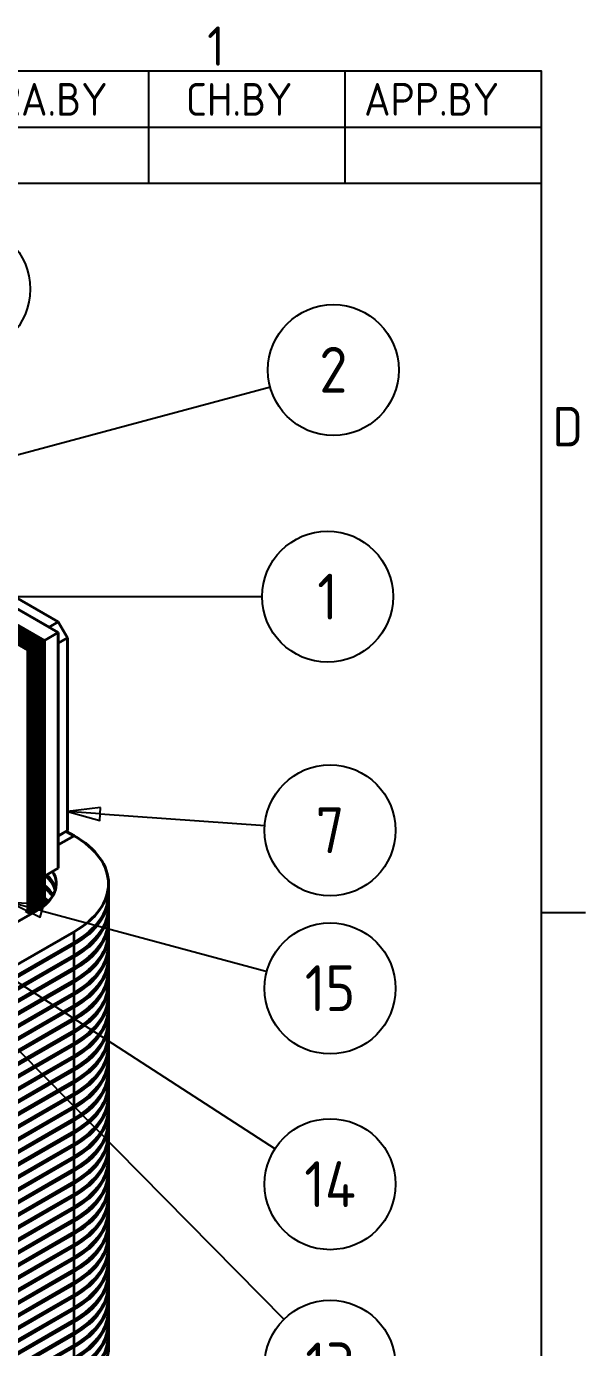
# Model space of a CAD drawing. Header units: millimetres. Extents: x 0 to 630, y 0 to 446.
# Drawn here: x 556 to 620.1, y 284.3 to 435.6 of the extents above; entities that cross this region are included whole.
import ezdxf

# ---------------------------------------------------------------- set-up
doc = ezdxf.new("R2010")
doc.units = ezdxf.units.MM
doc.header["$LTSCALE"] = 1.5
doc.layers.get('0').update_dxf_attribs({"color": 3, "lineweight": 25, "true_color": 0x00ff00})
for name, color, linetype, lineweight, true_color in [('가시적인 것(ISO)', 3, 'Continuous', 40, 0x00ff00), ('가시적인 좁은 것(ISO)', 3, 'Continuous', 35, 0x00ff00), ('기호(ISO)', 5, 'Continuous', 25, 0x0000ff)]:
    doc.layers.add(name, color=color, linetype=linetype, lineweight=lineweight, true_color=true_color)
doc.layers.add('경계(ISO)', color=7, linetype='Continuous', lineweight=25)
doc.styles.add('ISO ProportionalPSTEK', font='isocp.shx')
doc.styles.add('문자 텍스트_PSTEK_POSCO', font='isocp.shx')
doc.styles.add('부품번호텍스트_PSTEK_POSCO', font='isocp.shx')

# ---------------------------------------------------------------- blocks, each defined once
blk = doc.blocks.new('경계 Default Border')
at = {"layer": '경계(ISO)'}
blk.add_line((410, 222.75), (413.4, 222.75), dxfattribs=at)
at = {"layer": '경계(ISO)', "flags": 128}
blk.add_lwpolyline([(10, 10), (10, 287), (410, 287), (410, 10), (10, 10)], dxfattribs=at)
at = {"layer": '경계(ISO)', "color": 2, "true_color": 0xffff00, "char_height": 3, "attachment_point": 7, "style": '문자 텍스트_PSTEK_POSCO'}
for s, insert in [('1', (384.49, 287.4)), ('D', (410.88, 258.35))]:
    blk.add_mtext(s, dxfattribs=dict(at, insert=insert))
blk = doc.blocks.new('리비전 내역')
at = {"layer": '기호(ISO)'}
for p, q in [((258, 287), (410, 287)), ((380, 287), (380, 282.72)), ((395, 287), (395, 282.72)), ((410, 287), (410, 282.72)), ((258, 282.72), (410, 282.72)), ((380, 282.72), (380, 278.44)), ((395, 282.72), (395, 278.44)), ((410, 282.72), (410, 278.44)), ((258, 278.44), (410, 278.44))]:
    blk.add_line(p, q, dxfattribs=at)
at = {"layer": '기호(ISO)', "color": 2, "true_color": 0xffff00, "char_height": 2.5, "attachment_point": 7, "style": 'ISO ProportionalPSTEK'}
for s, insert in [('DRA.BY', (366.48, 283.58)), ('CH.BY', (382.86, 283.58)), ('APP.BY', (396.48, 283.58))]:
    blk.add_mtext(s, dxfattribs=dict(at, insert=insert))
blk = doc.blocks.new('품번기호2')
at = {"layer": '기호(ISO)', "color": 7}
for p, q in [((376.35, 230.78), (373.83, 230.46)), ((376.32, 230.28), (373.83, 230.46)), ((373.83, 230.46), (376.28, 229.78)), ((376.28, 229.78), (376.35, 230.78)), ((376.32, 230.28), (388.91, 229.39))]:
    blk.add_line(p, q, dxfattribs=at)
at = {"layer": '기호(ISO)', "color": 7, "flags": 128}
blk.add_lwpolyline([(376.35, 230.78), (373.83, 230.46), (376.28, 229.78), (376.35, 230.78)], dxfattribs=at)
at = {"layer": '기호(ISO)'}
blk.add_circle((393.88, 229.03), 5, dxfattribs=at)
at = {"layer": '기호(ISO)', "color": 7}
blk.add_solid([(376.35, 230.78), (373.83, 230.46), (376.28, 229.78), (376.35, 230.78)], dxfattribs=at)
at = {"layer": '기호(ISO)', "color": 7, "insert": (393.88, 229.04), "char_height": 3.5, "attachment_point": 5, "style": '부품번호텍스트_PSTEK_POSCO'}
blk.add_mtext('7', dxfattribs=at)
blk = doc.blocks.new('품번기호5')
at = {"layer": '기호(ISO)', "color": 7}
for p, q in [((367.9, 247.37), (365.4, 246.87)), ((367.9, 246.37), (367.9, 247.37)), ((367.9, 246.87), (365.4, 246.87)), ((365.4, 246.87), (367.9, 246.37)), ((367.9, 246.87), (388.69, 246.87))]:
    blk.add_line(p, q, dxfattribs=at)
at = {"layer": '기호(ISO)', "color": 7, "flags": 128}
blk.add_lwpolyline([(367.9, 247.37), (365.4, 246.87), (367.9, 246.37), (367.9, 247.37)], dxfattribs=at)
at = {"layer": '기호(ISO)'}
blk.add_circle((393.69, 246.87), 5, dxfattribs=at)
at = {"layer": '기호(ISO)', "color": 7}
blk.add_solid([(367.9, 247.37), (365.4, 246.87), (367.9, 246.37), (367.9, 247.37)], dxfattribs=at)
at = {"layer": '기호(ISO)', "color": 7, "insert": (393.69, 246.87), "char_height": 3.5, "attachment_point": 5, "style": '부품번호텍스트_PSTEK_POSCO'}
blk.add_mtext('1', dxfattribs=at)
blk = doc.blocks.new('품번기호6')
at = {"layer": '기호(ISO)', "color": 7}
for p, q in [((354.98, 253.68), (389.32, 262.88)), ((354.85, 254.17), (352.57, 253.04)), ((355.11, 253.2), (354.85, 254.17)), ((354.98, 253.68), (352.57, 253.04)), ((352.57, 253.04), (355.11, 253.2))]:
    blk.add_line(p, q, dxfattribs=at)
at = {"layer": '기호(ISO)', "color": 7, "flags": 128}
blk.add_lwpolyline([(354.85, 254.17), (352.57, 253.04), (355.11, 253.2), (354.85, 254.17)], dxfattribs=at)
at = {"layer": '기호(ISO)'}
blk.add_circle((394.13, 264.17), 5, dxfattribs=at)
at = {"layer": '기호(ISO)', "color": 7}
blk.add_solid([(354.85, 254.17), (352.57, 253.04), (355.11, 253.2), (354.85, 254.17)], dxfattribs=at)
at = {"layer": '기호(ISO)', "color": 7, "insert": (394.13, 264.19), "char_height": 3.5, "attachment_point": 5, "style": '부품번호텍스트_PSTEK_POSCO'}
blk.add_mtext('2', dxfattribs=at)
blk = doc.blocks.new('품번기호7')
at = {"layer": '기호(ISO)', "color": 7}
for p, q in [((348.74, 258.69), (361.84, 267.55)), ((348.46, 259.1), (346.67, 257.29)), ((348.74, 258.69), (346.67, 257.29)), ((346.67, 257.29), (349.02, 258.27)), ((349.02, 258.27), (348.46, 259.1))]:
    blk.add_line(p, q, dxfattribs=at)
at = {"layer": '기호(ISO)', "color": 7, "flags": 128}
blk.add_lwpolyline([(348.46, 259.1), (346.67, 257.29), (349.02, 258.27), (348.46, 259.1)], dxfattribs=at)
at = {"layer": '기호(ISO)'}
blk.add_circle((365.97, 270.35), 5, dxfattribs=at)
at = {"layer": '기호(ISO)', "color": 7}
blk.add_solid([(348.46, 259.1), (346.67, 257.29), (349.02, 258.27), (348.46, 259.1)], dxfattribs=at)
at = {"layer": '기호(ISO)', "color": 7, "insert": (365.97, 270.36), "char_height": 3.5, "attachment_point": 5, "style": '부품번호텍스트_PSTEK_POSCO'}
blk.add_mtext('3', dxfattribs=at)
blk = doc.blocks.new('품번기호9')
at = {"layer": '기호(ISO)', "color": 7}
for p, q in [((371.87, 222.88), (369.46, 223.53)), ((372, 223.36), (369.46, 223.53)), ((369.46, 223.53), (371.74, 222.4)), ((371.74, 222.4), (372, 223.36)), ((371.87, 222.88), (389.07, 218.26))]:
    blk.add_line(p, q, dxfattribs=at)
at = {"layer": '기호(ISO)', "color": 7, "flags": 128}
blk.add_lwpolyline([(372, 223.36), (369.46, 223.53), (371.74, 222.4), (372, 223.36)], dxfattribs=at)
at = {"layer": '기호(ISO)'}
blk.add_circle((393.88, 216.96), 5, dxfattribs=at)
at = {"layer": '기호(ISO)', "color": 7}
blk.add_solid([(372, 223.36), (369.46, 223.53), (371.74, 222.4), (372, 223.36)], dxfattribs=at)
at = {"layer": '기호(ISO)', "color": 7, "insert": (393.88, 216.98), "char_height": 3.5, "attachment_point": 5, "style": '부품번호텍스트_PSTEK_POSCO'}
blk.add_mtext('15', dxfattribs=at)
blk = doc.blocks.new('품번기호10')
at = {"layer": '기호(ISO)', "color": 7}
for p, q in [((367.28, 219.2), (365.18, 220.55)), ((367.55, 219.62), (365.18, 220.55)), ((365.18, 220.55), (367.01, 218.78)), ((367.01, 218.78), (367.55, 219.62)), ((367.28, 219.2), (389.69, 204.72))]:
    blk.add_line(p, q, dxfattribs=at)
at = {"layer": '기호(ISO)', "color": 7, "flags": 128}
blk.add_lwpolyline([(367.55, 219.62), (365.18, 220.55), (367.01, 218.78), (367.55, 219.62)], dxfattribs=at)
at = {"layer": '기호(ISO)'}
blk.add_circle((393.88, 202.02), 5, dxfattribs=at)
at = {"layer": '기호(ISO)', "color": 7}
blk.add_solid([(367.55, 219.62), (365.18, 220.55), (367.01, 218.78), (367.55, 219.62)], dxfattribs=at)
at = {"layer": '기호(ISO)', "color": 7, "insert": (393.88, 202.02), "char_height": 3.5, "attachment_point": 5, "style": '부품번호텍스트_PSTEK_POSCO'}
blk.add_mtext('14', dxfattribs=at)
blk = doc.blocks.new('품번기호11')
at = {"layer": '기호(ISO)', "color": 7}
for p, q in [((365.42, 216.95), (363.66, 218.73)), ((365.77, 217.3), (363.66, 218.73)), ((363.66, 218.73), (365.06, 216.6)), ((365.06, 216.6), (365.77, 217.3)), ((365.42, 216.95), (390.38, 191.7))]:
    blk.add_line(p, q, dxfattribs=at)
at = {"layer": '기호(ISO)', "color": 7, "flags": 128}
blk.add_lwpolyline([(365.77, 217.3), (363.66, 218.73), (365.06, 216.6), (365.77, 217.3)], dxfattribs=at)
at = {"layer": '기호(ISO)'}
blk.add_circle((393.88, 188.16), 5, dxfattribs=at)
at = {"layer": '기호(ISO)', "color": 7}
blk.add_solid([(365.77, 217.3), (363.66, 218.73), (365.06, 216.6), (365.77, 217.3)], dxfattribs=at)
at = {"layer": '기호(ISO)', "color": 7, "insert": (393.88, 188.18), "char_height": 3.5, "attachment_point": 5, "style": '부품번호텍스트_PSTEK_POSCO'}
blk.add_mtext('13', dxfattribs=at)

msp = doc.modelspace()

# ---------------------------------------------------------------- linework, layer by layer
at = {"layer": '가시적인 것(ISO)', "color": 4, "true_color": 0x00ffff}
for p, q in [((501.024, 399.976), (559.678, 366.2)), ((558.087, 365.283), (499.433, 399.06)), ((559.678, 366.2), (558.087, 365.283)), ((559.678, 366.2), (559.678, 339.22)), ((558.087, 338.304), (558.087, 365.283)), ((559.678, 339.22), (558.087, 338.304))]:
    msp.add_line(p, q, dxfattribs=at)
at = {"layer": '가시적인 것(ISO)', "color": 5, "true_color": 0x0000ff}
for p, q in [((559.678, 367.421), (503.145, 399.976)), ((502.084, 399.366), (558.617, 366.81)), ((559.678, 367.421), (558.617, 366.81)), ((560.739, 365.584), (559.678, 367.421)), ((559.678, 364.973), (560.739, 365.584)), ((559.678, 364.973), (559.678, 342.899)), ((560.739, 343.51), (560.739, 365.584)), ((559.678, 342.895), (560.739, 343.51)), ((560.739, 343.51), (559.678, 342.899))]:
    msp.add_line(p, q, dxfattribs=at)
at = {"layer": '가시적인 것(ISO)'}
for p, q in [((556.814, 364.55), (535.601, 376.766)), ((535.601, 376.766), (556.814, 364.55)), ((556.973, 364.642), (535.76, 376.858)), ((535.76, 376.858), (556.973, 364.642)), ((557.133, 364.734), (535.919, 376.949)), ((535.919, 376.949), (557.133, 364.734)), ((557.292, 364.825), (536.078, 377.041)), ((536.078, 377.041), (557.292, 364.825)), ((557.451, 364.917), (536.238, 377.133)), ((536.238, 377.133), (557.451, 364.917)), ((557.61, 365.008), (536.397, 377.224)), ((536.397, 377.224), (557.61, 365.008)), ((557.769, 365.1), (536.556, 377.316)), ((536.556, 377.316), (557.769, 365.1)), ((557.928, 365.192), (536.715, 377.408)), ((536.715, 377.408), (557.928, 365.192)), ((558.087, 365.283), (536.874, 377.499)), ((556.178, 364.184), (534.965, 376.4)), ((534.965, 376.4), (556.178, 364.184)), ((556.337, 364.276), (535.124, 376.491)), ((535.124, 376.491), (556.337, 364.276)), ((556.496, 364.367), (535.283, 376.583)), ((535.283, 376.583), (556.496, 364.367)), ((556.655, 364.459), (535.442, 376.675)), ((535.442, 376.675), (556.655, 364.459)), ((556.973, 364.642), (556.814, 364.55)), ((557.133, 364.734), (556.973, 364.642)), ((556.973, 334.227), (556.973, 364.642)), ((556.973, 364.642), (556.973, 334.227)), ((557.292, 364.825), (557.133, 364.734)), ((557.133, 334.319), (557.133, 364.734)), ((557.133, 364.734), (557.133, 334.319)), ((557.451, 364.917), (557.292, 364.825)), ((557.292, 334.41), (557.292, 364.825)), ((557.292, 364.825), (557.292, 334.41)), ((557.61, 365.008), (557.451, 364.917)), ((557.451, 334.507), (557.451, 364.917)), ((557.451, 364.917), (557.451, 334.507)), ((557.769, 365.1), (557.61, 365.008)), ((557.61, 334.61), (557.61, 365.008)), ((557.61, 365.008), (557.61, 334.61)), ((557.928, 365.192), (557.769, 365.1)), ((557.769, 334.719), (557.769, 365.1)), ((557.769, 365.1), (557.769, 334.719)), ((558.087, 365.283), (557.928, 365.192)), ((557.928, 334.837), (557.928, 365.192)), ((557.928, 365.192), (557.928, 334.837)), ((558.087, 334.963), (558.087, 365.283)), ((556.178, 364.184), (556.019, 364.092)), ((556.337, 364.276), (556.178, 364.184)), ((556.178, 334.149), (556.178, 364.184)), ((556.178, 364.184), (556.178, 334.149)), ((556.496, 364.367), (556.337, 364.276)), ((556.337, 334.057), (556.337, 364.276)), ((556.337, 364.276), (556.337, 334.057)), ((556.655, 364.459), (556.496, 364.367)), ((556.496, 333.965), (556.496, 364.367)), ((556.496, 364.367), (556.496, 333.965)), ((556.814, 364.55), (556.655, 364.459)), ((556.655, 334.044), (556.655, 364.459)), ((556.655, 364.459), (556.655, 334.044)), ((556.814, 334.135), (556.814, 364.55)), ((556.814, 364.55), (556.814, 334.135)), ((556.508, 333.959), (555.913, 334.301))]:
    msp.add_line(p, q, dxfattribs=at)
at = {"layer": '가시적인 것(ISO)', "color": 1, "true_color": 0xff0000}
for p, q in [((560.573, 343.414), (561.481, 342.931)), ((561.481, 342.931), (559.678, 341.892)), ((565.435, 336.207), (565.435, 337.434)), ((565.435, 334.766), (565.435, 335.993)), ((557.239, 334.38), (530.722, 319.11)), ((565.435, 333.325), (565.435, 334.552)), ((565.435, 331.884), (565.435, 333.111)), ((561.481, 331.936), (534.965, 316.667)), ((565.435, 330.444), (565.435, 331.67)), ((534.965, 315.44), (561.481, 330.71)), ((561.481, 330.496), (550.344, 324.082)), ((565.435, 329.003), (565.435, 330.229)), ((550.344, 322.856), (561.481, 329.269)), ((561.481, 329.055), (550.344, 322.641)), ((565.435, 327.562), (565.435, 328.788)), ((550.344, 321.415), (561.481, 327.828)), ((561.481, 327.614), (550.344, 321.2)), ((565.435, 326.121), (565.435, 327.347)), ((550.344, 319.974), (561.481, 326.387)), ((561.481, 326.173), (550.344, 319.759)), ((565.435, 324.68), (565.435, 325.906)), ((550.344, 318.533), (561.481, 324.946)), ((561.481, 324.732), (550.344, 318.318)), ((565.435, 323.239), (565.435, 324.465)), ((550.344, 317.092), (561.481, 323.505)), ((561.481, 323.291), (550.344, 316.878)), ((565.435, 321.798), (565.435, 323.024)), ((550.344, 315.651), (561.481, 322.065)), ((561.481, 321.85), (550.344, 315.437)), ((565.435, 320.357), (565.435, 321.583)), ((550.344, 314.21), (561.481, 320.624)), ((561.481, 320.409), (550.344, 313.996)), ((565.435, 318.916), (565.435, 320.142)), ((550.344, 312.769), (561.481, 319.183)), ((561.481, 318.968), (550.344, 312.555)), ((550.344, 311.328), (561.481, 317.742)), ((565.435, 317.475), (565.435, 318.702)), ((561.481, 317.527), (550.344, 311.114)), ((550.344, 309.888), (561.481, 316.301)), ((565.435, 316.034), (565.435, 317.261)), ((561.481, 316.086), (550.344, 309.673)), ((550.344, 308.447), (561.481, 314.86)), ((565.435, 314.593), (565.435, 315.82)), ((561.481, 314.645), (550.344, 308.232)), ((550.344, 307.006), (561.481, 313.419)), ((561.481, 313.204), (550.344, 306.791)), ((565.435, 313.152), (565.435, 314.379)), ((550.344, 305.565), (561.481, 311.978)), ((561.481, 311.763), (550.344, 305.35)), ((565.435, 311.712), (565.435, 312.938)), ((550.344, 304.124), (561.481, 310.537)), ((561.481, 310.323), (550.344, 303.909)), ((565.435, 310.271), (565.435, 311.497)), ((550.344, 302.683), (561.481, 309.096)), ((561.481, 308.882), (550.344, 302.468)), ((565.435, 308.83), (565.435, 310.056)), ((565.435, 307.389), (565.435, 308.615)), ((550.344, 301.242), (561.481, 307.655)), ((561.481, 307.441), (550.344, 301.027)), ((565.435, 305.948), (565.435, 307.174)), ((550.344, 299.801), (561.481, 306.214)), ((561.481, 306), (550.344, 299.586)), ((565.435, 304.507), (565.435, 305.733)), ((550.344, 298.36), (561.481, 304.773)), ((561.481, 304.559), (550.344, 298.146)), ((565.435, 303.066), (565.435, 304.292)), ((550.344, 296.919), (561.481, 303.333)), ((561.481, 303.118), (550.344, 296.705)), ((565.435, 301.625), (565.435, 302.851)), ((550.344, 295.478), (561.481, 301.892)), ((561.481, 301.677), (550.344, 295.264)), ((565.435, 300.184), (565.435, 301.41)), ((550.344, 294.037), (561.481, 300.451)), ((561.481, 300.236), (550.344, 293.823)), ((565.435, 298.743), (565.435, 299.969)), ((550.344, 292.596), (561.481, 299.01)), ((561.481, 298.795), (550.344, 292.382)), ((565.435, 297.302), (565.435, 298.529)), ((550.344, 291.155), (561.481, 297.569)), ((561.481, 297.354), (550.344, 290.941)), ((565.435, 295.861), (565.435, 297.088)), ((550.344, 289.715), (561.481, 296.128)), ((561.481, 295.913), (550.344, 289.5)), ((565.435, 294.42), (565.435, 295.647)), ((550.344, 288.274), (561.481, 294.687)), ((561.481, 294.472), (550.344, 288.059)), ((565.435, 292.979), (565.435, 294.206)), ((550.344, 286.833), (561.481, 293.246)), ((561.481, 293.031), (550.344, 286.618)), ((565.435, 291.539), (565.435, 292.765)), ((550.344, 285.392), (561.481, 291.805)), ((561.481, 291.59), (550.344, 285.177)), ((565.435, 290.098), (565.435, 291.324)), ((550.344, 283.951), (561.481, 290.364)), ((561.481, 290.15), (550.344, 283.736)), ((565.435, 288.657), (565.435, 289.883)), ((550.344, 282.51), (561.481, 288.923)), ((561.481, 288.709), (550.344, 282.295)), ((550.344, 281.069), (561.481, 287.482)), ((565.435, 287.216), (565.435, 288.442)), ((561.481, 287.268), (550.344, 280.854)), ((550.344, 279.628), (561.481, 286.041)), ((565.435, 285.775), (565.435, 287.001)), ((561.481, 285.827), (550.344, 279.413)), ((550.344, 278.187), (561.481, 284.6)), ((565.435, 284.334), (565.435, 285.56)), ((561.481, 284.386), (550.344, 277.973))]:
    msp.add_line(p, q, dxfattribs=at)
for centre, major_axis, start_param, end_param in [((551.935, 337.434), (13.5, 0), 5.4977871, 7.0685835), ((551.935, 337.434), (7.5, 0), 5.4977871, 6.6158207), ((551.935, 335.993), (7.5, 0), 0.1675975, 0.5824673), ((551.935, 336.207), (7.5, 0), 0.1424506, 0.5464543), ((551.935, 334.766), (7.5, 0), 0.3139136, 0.6089591), ((551.935, 334.552), (7.5, 0), 0.3401494, 0.6089591), ((551.935, 336.207), (13.5, 0), 5.4977871, 6.2831853), ((551.935, 335.993), (13.5, 0), 5.4977871, 6.2969883), ((551.935, 333.325), (7.5, 0), 0.495643, 0.6089591), ((551.935, 333.111), (-7.5, 0), 3.6657018, 3.7505518), ((551.935, 334.766), (13.5, 0), 5.4977871, 6.2831853), ((551.935, 334.552), (13.5, 0), 5.4977871, 6.2969883), ((551.935, 333.325), (13.5, 0), 5.4977871, 6.2831853), ((551.935, 333.111), (13.5, 0), 5.4977871, 6.2969883), ((551.935, 331.884), (13.5, 0), 5.4977871, 6.2831853), ((551.935, 331.67), (13.5, 0), 5.4977871, 6.2969883), ((551.935, 330.444), (13.5, 0), 5.4977871, 6.2831853), ((551.935, 330.229), (13.5, 0), 5.4977871, 6.2969883), ((551.935, 329.003), (13.5, 0), 5.4977871, 6.2831853), ((551.935, 328.788), (13.5, 0), 5.4977871, 6.2969883), ((551.935, 327.562), (13.5, 0), 5.4977871, 6.2831853), ((551.935, 327.347), (13.5, 0), 5.4977871, 6.2969883), ((551.935, 326.121), (13.5, 0), 5.4977871, 6.2831853), ((551.935, 325.906), (13.5, 0), 5.4977871, 6.2969883), ((551.935, 324.68), (13.5, 0), 5.4977871, 6.2831853), ((551.935, 324.465), (13.5, 0), 5.4977871, 6.2969883), ((551.935, 323.239), (13.5, 0), 5.4977871, 6.2831853), ((551.935, 323.024), (13.5, 0), 5.4977871, 6.2969883), ((551.935, 321.798), (13.5, 0), 5.4977871, 6.2831853), ((551.935, 321.583), (13.5, 0), 5.4977871, 6.2969883), ((551.935, 320.357), (13.5, 0), 5.4977871, 6.2831853), ((551.935, 320.142), (13.5, 0), 5.4977871, 6.2969883), ((551.935, 318.916), (13.5, 0), 5.4977871, 6.2831853), ((551.935, 318.702), (13.5, 0), 5.4977871, 6.2969883), ((551.935, 317.475), (13.5, 0), 5.4977871, 6.2831853), ((551.935, 317.261), (13.5, 0), 5.4977871, 6.2969883), ((551.935, 316.034), (13.5, 0), 5.4977871, 6.2831853), ((551.935, 315.82), (13.5, 0), 5.4977871, 6.2969883), ((551.935, 314.593), (13.5, 0), 5.4977871, 6.2831853), ((551.935, 314.379), (13.5, 0), 5.4977871, 6.2969883), ((551.935, 313.152), (13.5, 0), 5.4977871, 6.2831853), ((551.935, 312.938), (13.5, 0), 5.4977871, 6.2969883), ((551.935, 311.712), (13.5, 0), 5.4977871, 6.2831853), ((551.935, 311.497), (13.5, 0), 5.4977871, 6.2969883), ((551.935, 310.271), (13.5, 0), 5.4977871, 6.2831853), ((551.935, 310.056), (13.5, 0), 5.4977871, 6.2969883), ((551.935, 308.83), (13.5, 0), 5.4977871, 6.2831853), ((551.935, 308.615), (13.5, 0), 5.4977871, 6.2969883), ((551.935, 307.389), (13.5, 0), 5.4977871, 6.2831853), ((551.935, 307.174), (13.5, 0), 5.4977871, 6.2969883), ((551.935, 305.948), (13.5, 0), 5.4977871, 6.2831853), ((551.935, 305.733), (13.5, 0), 5.4977871, 6.2969883), ((551.935, 304.507), (13.5, 0), 5.4977871, 6.2831853), ((551.935, 304.292), (13.5, 0), 5.4977871, 6.2969883), ((551.935, 303.066), (13.5, 0), 5.4977871, 6.2831853), ((551.935, 302.851), (13.5, 0), 5.4977871, 6.2969883), ((551.935, 301.625), (13.5, 0), 5.4977871, 6.2831853), ((551.935, 301.41), (13.5, 0), 5.4977871, 6.2969883), ((551.935, 300.184), (13.5, 0), 5.4977871, 6.2831853), ((551.935, 299.969), (13.5, 0), 5.4977871, 6.2969883), ((551.935, 298.743), (13.5, 0), 5.4977871, 6.2831853), ((551.935, 298.529), (13.5, 0), 5.4977871, 6.2969883), ((551.935, 297.302), (13.5, 0), 5.4977871, 6.2831853), ((551.935, 297.088), (13.5, 0), 5.4977871, 6.2969883), ((551.935, 295.861), (13.5, 0), 5.4977871, 6.2831853), ((551.935, 295.647), (13.5, 0), 5.4977871, 6.2969883), ((551.935, 294.42), (13.5, 0), 5.4977871, 6.2831853), ((551.935, 294.206), (13.5, 0), 5.4977871, 6.2969883), ((551.935, 292.979), (13.5, 0), 5.4977871, 6.2831853), ((551.935, 292.765), (13.5, 0), 5.4977871, 6.2969883), ((551.935, 291.539), (13.5, 0), 5.4977871, 6.2831853), ((551.935, 291.324), (13.5, 0), 5.4977871, 6.2969883), ((551.935, 290.098), (13.5, 0), 5.4977871, 6.2831853), ((551.935, 289.883), (13.5, 0), 5.4977871, 6.2969883), ((551.935, 288.657), (13.5, 0), 5.4977871, 6.2831853), ((551.935, 288.442), (13.5, 0), 5.4977871, 6.2969883), ((551.935, 287.216), (13.5, 0), 5.4977871, 6.2831853), ((551.935, 287.001), (13.5, 0), 5.4977871, 6.2969883), ((551.935, 285.775), (13.5, 0), 5.4977871, 6.2831853), ((551.935, 285.56), (13.5, 0), 5.4977871, 6.2969883), ((551.935, 284.334), (13.5, 0), 5.4977871, 6.2831853)]:
    msp.add_ellipse(centre, major_axis=major_axis, ratio=0.5758617, start_param=start_param, end_param=end_param, dxfattribs=at)
at = {"layer": '가시적인 좁은 것(ISO)', "color": 1, "true_color": 0xff0000}
for p, q in [((561.481, 330.71), (561.481, 331.936)), ((561.481, 329.269), (561.481, 330.496)), ((561.481, 327.828), (561.481, 329.055)), ((561.481, 326.387), (561.481, 327.614)), ((561.481, 324.946), (561.481, 326.173)), ((561.481, 323.505), (561.481, 324.732)), ((561.481, 322.065), (561.481, 323.291)), ((561.481, 320.624), (561.481, 321.85)), ((561.481, 319.183), (561.481, 320.409)), ((561.481, 317.742), (561.481, 318.968)), ((561.481, 316.301), (561.481, 317.527)), ((561.481, 314.86), (561.481, 316.086)), ((561.481, 313.419), (561.481, 314.645)), ((561.481, 311.978), (561.481, 313.204)), ((561.481, 310.537), (561.481, 311.763)), ((561.481, 309.096), (561.481, 310.323)), ((561.481, 307.655), (561.481, 308.882)), ((561.481, 306.214), (561.481, 307.441)), ((561.481, 304.773), (561.481, 306)), ((561.481, 303.333), (561.481, 304.559)), ((561.481, 301.892), (561.481, 303.118)), ((561.481, 300.451), (561.481, 301.677)), ((561.481, 299.01), (561.481, 300.236)), ((561.481, 297.569), (561.481, 298.795)), ((561.481, 296.128), (561.481, 297.354)), ((561.481, 294.687), (561.481, 295.913)), ((561.481, 293.246), (561.481, 294.472)), ((561.481, 291.805), (561.481, 293.031)), ((561.481, 290.364), (561.481, 291.59)), ((561.481, 288.923), (561.481, 290.15)), ((561.481, 287.482), (561.481, 288.709)), ((561.481, 286.041), (561.481, 287.268)), ((561.481, 284.6), (561.481, 285.827)), ((561.481, 283.16), (561.481, 284.386))]:
    msp.add_line(p, q, dxfattribs=at)

# ---------------------------------------------------------------- block references
at = {"xscale": 1.5, "yscale": 1.5, "zscale": 1.5}
msp.add_blockref('경계 Default Border', (0, 0), dxfattribs=at)
at = {"layer": '기호(ISO)', "xscale": 1.5, "yscale": 1.5, "zscale": 1.5}
for name in ['리비전 내역', '품번기호7', '품번기호6', '품번기호5', '품번기호2', '품번기호9', '품번기호10', '품번기호11']:
    msp.add_blockref(name, (0, 0), dxfattribs=at)

doc.saveas('drawing.dxf')
